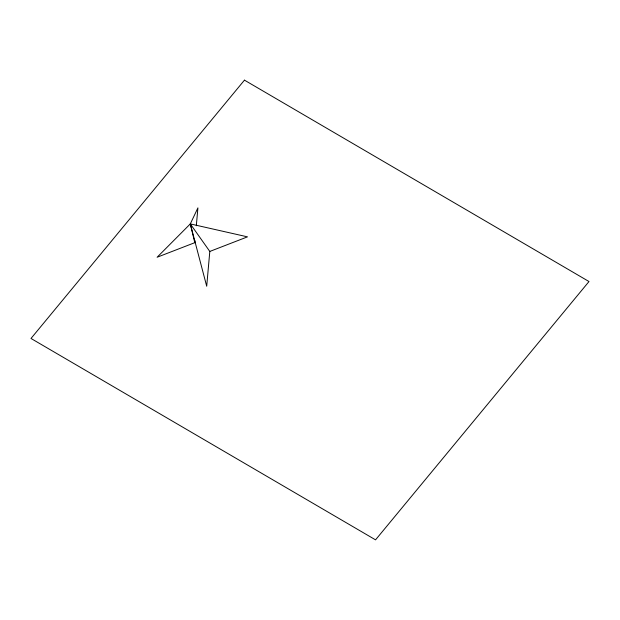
<?xml version="1.0" encoding="UTF-8"?>
<svg xmlns="http://www.w3.org/2000/svg" width="620" height="620" viewBox="0 0 620 620"><rect width="100%" height="100%" fill="white"/><g stroke="black" fill="none" stroke-linecap="round" stroke-linejoin="round"><path stroke-width="0.93" d="M196.315 225.742L197.912 207.878L190.309 223.905L157.116 257.246L194.796 242.668L194.967 240.785M209.808 251.441L206.7 286.231L190.309 223.905L247.496 236.856L209.808 251.441L190.309 223.905L194.796 242.668M244.458 80.151L31 338.466L375.542 539.85L589 281.534L244.458 80.151"/></g></svg>
